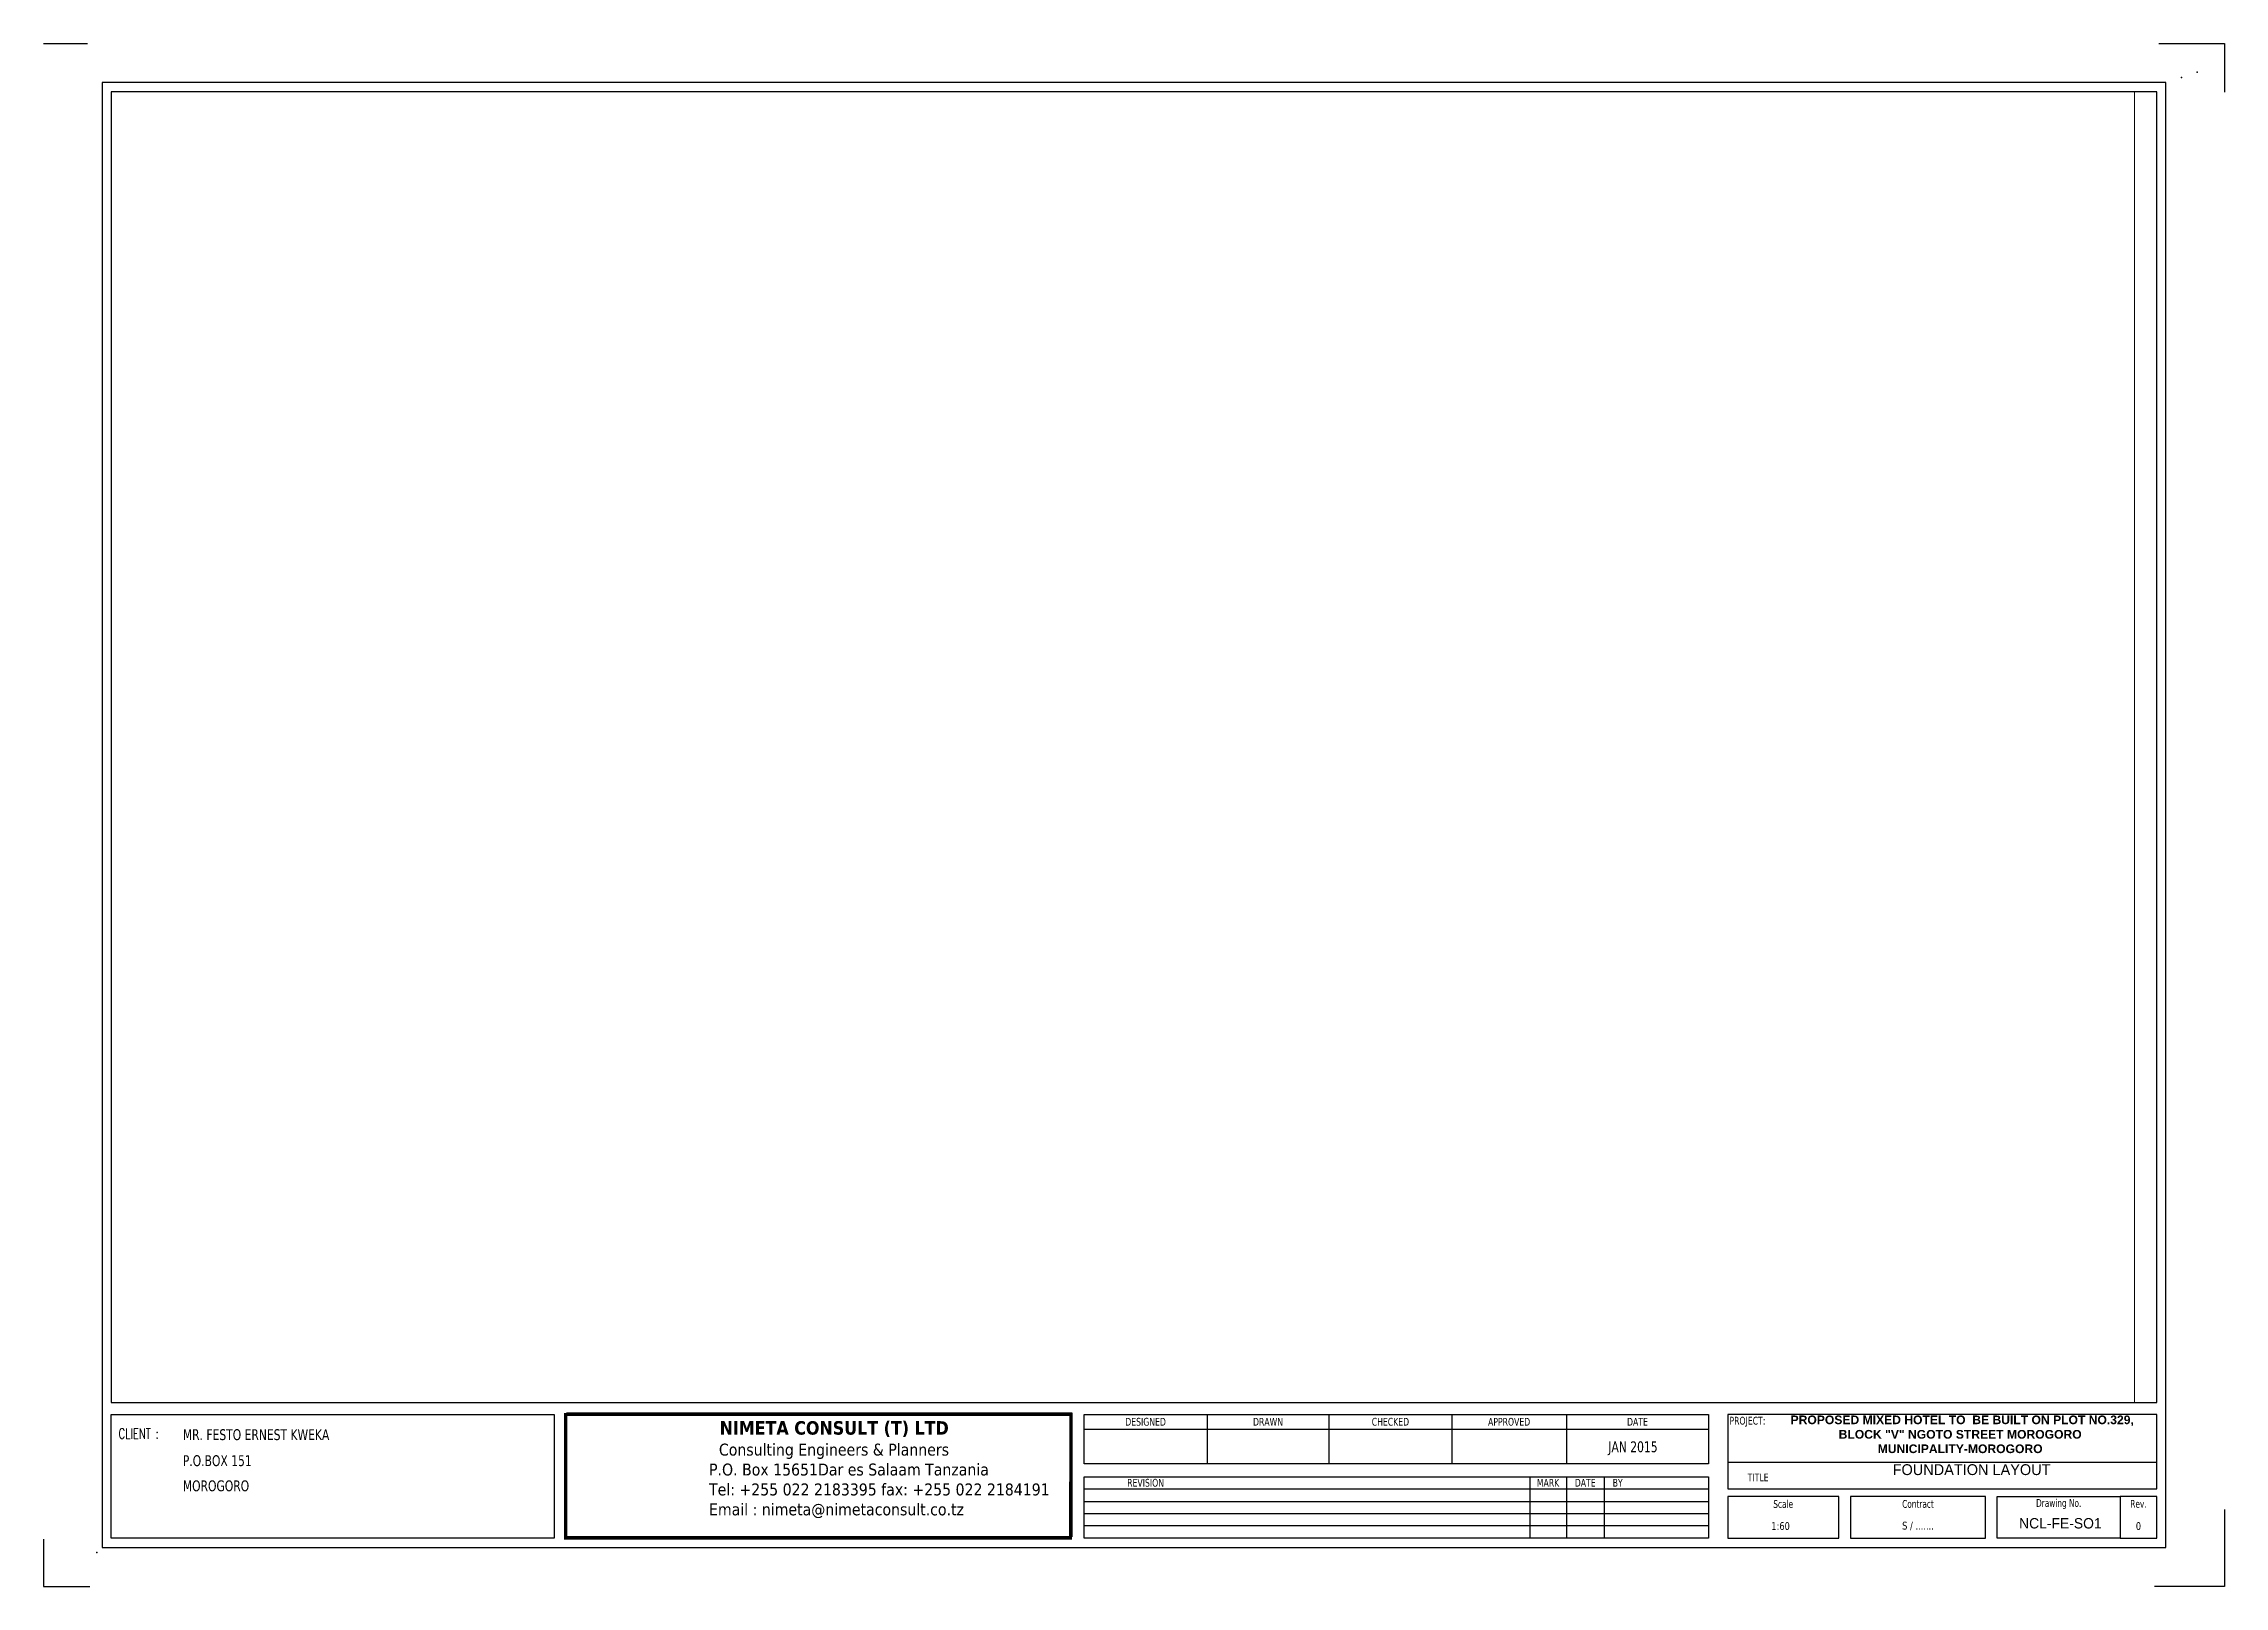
# Paper-space layout 'FOUNDATION' of a CAD drawing. Header units: millimetres. Extents: x 393 to 813, y 879 to 1176.
import ezdxf
from ezdxf.enums import TextEntityAlignment as Align

# ---------------------------------------------------------------- set-up
doc = ezdxf.new("R2010")
doc.units = ezdxf.units.MM
doc.header["$LTSCALE"] = 30
doc.layers.get('0').update_dxf_attribs({"color": 2})
doc.layers.add('A3_SHEET', color=7, linetype='Continuous')
doc.layers.add('TB', color=250, linetype='Continuous')
doc.layers.add('DIMENT', color=7, linetype='Continuous', lineweight=9)
doc.layers.add('PRINTING WINDOW', color=4, linetype='Continuous', plot=False)
doc.layers.add('Viewport', color=1, linetype='Continuous', plot=False)
doc.styles.add('BBL', font='SIMPLEX.SHX', dxfattribs={"width": 0.7})
doc.styles.get("Standard").update_dxf_attribs({"font": 'tahoma.ttf', "height": 120})
doc.styles.add('TITLE', font='tahoma.ttf', dxfattribs={"height": 2.2})

psp = doc.layouts.new('FOUNDATION')

# ---------------------------------------------------------------- linework, layer by layer
for p in [(804.89, 1169.29), (804.89, 1169.29), (807.89, 1170.29), (403.39, 885.29)]:
    psp.add_point(p)
at = {"layer": 'A3_SHEET'}
for p, q in [((617.2, 911.89), (617.2, 902.35)), ((640.69, 911.89), (640.69, 902.35)), ((664.35, 911.89), (664.35, 902.35)), ((686.42, 911.89), (686.42, 902.35)), ((593.54, 909.06), (713.78, 909.06)), ((679.35, 899.88), (679.35, 888.05)), ((686.42, 899.88), (686.42, 888.05)), ((693.66, 899.88), (693.66, 888.05)), ((717.49, 902.71), (800.12, 902.71)), ((593.54, 897.59), (713.78, 897.59)), ((593.54, 895.11), (713.78, 895.11)), ((593.54, 892.82), (713.78, 892.82)), ((593.54, 890.52), (713.78, 890.52))]:
    psp.add_line(p, q, dxfattribs=at)
at = {"layer": 'A3_SHEET', "color": 4}
psp.add_lwpolyline([(801.89, 1168.29), (404.39, 1168.29), (404.39, 886.29), (801.89, 886.29)], close=True, dxfattribs=at)
at = {"layer": 'A3_SHEET'}
for points in [[(800.12, 1166.52), (406.15, 1166.52), (406.15, 914.18), (800.12, 914.18)], [(800.12, 1166.52), (406.15, 1166.52), (406.15, 914.18), (800.12, 914.18)], [(406.15, 911.89), (491.49, 911.89), (491.49, 888.05), (406.15, 888.05)], [(493.61, 888.05), (493.61, 911.89), (590.89, 911.89), (590.89, 888.05)], [(493.89, 888.33), (493.89, 912.17), (591.17, 912.17), (591.17, 888.33)], [(713.78, 902.35), (593.54, 902.35), (593.54, 911.89), (713.78, 911.89)], [(800.12, 911.89), (717.49, 911.89), (717.49, 897.59), (800.12, 897.59)], [(593.54, 899.88), (713.78, 899.88), (713.78, 888.05), (593.54, 888.05)], [(717.49, 896.09), (717.49, 888.05), (738.86, 888.05), (738.86, 896.09)], [(741.15, 888.05), (767.11, 888.05), (767.11, 896.09), (741.15, 896.09)], [(769.4, 888.05), (769.4, 896.09), (793.06, 896.09), (793.06, 888.05)]]:
    psp.add_lwpolyline(points, close=True, dxfattribs=at)
psp.add_lwpolyline([(793.06, 888.05), (800.12, 888.05), (800.12, 896.09), (793.06, 896.09)], dxfattribs=at)
at = {"layer": 'PRINTING WINDOW'}
for p, q in [((393.14, 1175.79), (401.58, 1175.79)), ((800.5, 1175.79), (813.14, 1175.79)), ((800.5, 1175.79), (813.14, 1175.79)), ((813.14, 1175.79), (813.14, 1166.43)), ((813.14, 1175.79), (813.14, 1166.43)), ((813.14, 893.56), (813.14, 878.79)), ((393.14, 887.9), (393.14, 878.79)), ((393.14, 878.79), (402.03, 878.79)), ((813.14, 878.79), (799.66, 878.79))]:
    psp.add_line(p, q, dxfattribs=at)
at = {"layer": 'TB', "linetype": 'Continuous', "const_width": 0.559}
psp.add_lwpolyline([(493.61, 888.05), (590.89, 888.05), (590.98, 911.89), (493.61, 911.89), (493.61, 888.05)], dxfattribs=at)

# ---------------------------------------------------------------- texts
at = {"layer": 'A3_SHEET'}
for s, height, width, p in [('PROJECT:', 1.5, 0.84, (721.28, 910.49)), ('DESIGNED', 1.5, 0.84, (605.37, 910.47)), ('DRAWN', 1.5, 0.84, (628.95, 910.47)), ('CHECKED', 1.5, 0.84, (652.52, 910.47)), ('APPROVED', 1.5, 0.84, (675.38, 910.47)), ('DATE', 1.5, 0.84, (700.1, 910.47)), ('JAN 2015', 2.088, 0.84, (699.23, 905.39)), ('REVISION', 1.5, 0.84, (605.37, 898.73)), ('MARK', 1.5, 0.84, (682.88, 898.73)), ('DATE', 1.5, 0.84, (690.04, 898.73)), ('BY', 1.5, 0.84, (696.29, 898.73)), ('TITLE', 1.5, 0.84, (723.35, 899.75)), ('Scale', 1.5, 0.8, (728.17, 894.66)), ('Contract', 1.5, 0.8, (754.13, 894.66)), ('Drawing No.', 1.5, 0.8, (781.23, 894.66)), ('Rev.', 1.5, 0.8, (796.59, 894.66)), ('1:60  ', 1.5, 0.9, (728.17, 890.4)), ('S / .......', 1.5, 0.9, (754.13, 890.4)), ('0', 1.5, 0.9, (796.59, 890.4))]:
    psp.add_text(s, height=height, dxfattribs=dict(at, width=width)).set_placement(p, align=Align.MIDDLE)
at = {"layer": 'A3_SHEET', "style": 'BBL', "width": 0.7}
psp.add_text('CLIENT :', height=2, dxfattribs=at).set_placement((407.59, 907.19))
at = {"layer": 'A3_SHEET', "width": 0.84}
for s, height, p in [('MR. FESTO ERNEST KWEKA', 2.0878, (419.95, 906.95)), ('P.O.BOX 151', 2.0878, (419.95, 901.94)), ('MOROGORO', 2.088, (419.95, 897.1))]:
    psp.add_text(s, height=height, dxfattribs=at).set_placement(p)
at = {"layer": 'A3_SHEET', "attachment_point": 2}
for s, insert, char_height, width in [(' {\\fSansSerif|b1|i0|c2|p2;\\H0.8x;PROPOSED MIXED HOTEL TO  BE BUILT ON PLOT NO.329, BLOCK "V" NGOTO STREET MOROGORO MUNICIPALITY-MOROGORO}', (762.25, 911.68), 2.08785, 74.9089), ('{\\fExotc350 Bd BT|b0|i0|c0|p82;FOUNDATION LAYOUT }', (764.45, 902.3), 2.0878, 78.6339), ('{\\fExotc350 Bd BT|b0|i0|c0|p82;NCL-FE-SO1}', (781.55, 891.93), 2, 11.2135)]:
    psp.add_mtext(s, dxfattribs=dict(at, insert=insert, char_height=char_height, width=width))
at = {"layer": 'DIMENT', "color": 5, "insert": (512.67, 914.92), "char_height": 2.5966, "attachment_point": 1, "style": 'TITLE'}
psp.add_mtext('           {\\fTahoma|b1|i0|c0|p34;   \\P          NIMETA CONSULT (T) LTD\\P         \\fTahoma|b0|i0|c0|p34;\\H0.95455x; \\H0.92795x;\\C256;Consulting Engineers & Planners\\P          P.O. Box 15651Dar es Salaam Tanzania  \\P          Tel: +255 022 2183395 fax: +255 022 2184191  \\P          Email : nimeta@nimetaconsult.co.tz}', dxfattribs=at)

# ---------------------------------------------------------------- viewports
at = {"layer": 'Viewport'}
vp = psp.add_viewport(center=(601, 1040.35), size=(389.7, 252.3375), view_center_point=(269411.27, 940366.15), view_height=25233.7494, dxfattribs=at)
vp.frozen_layers = ['A3_SHEET']

doc.saveas('drawing.dxf')
